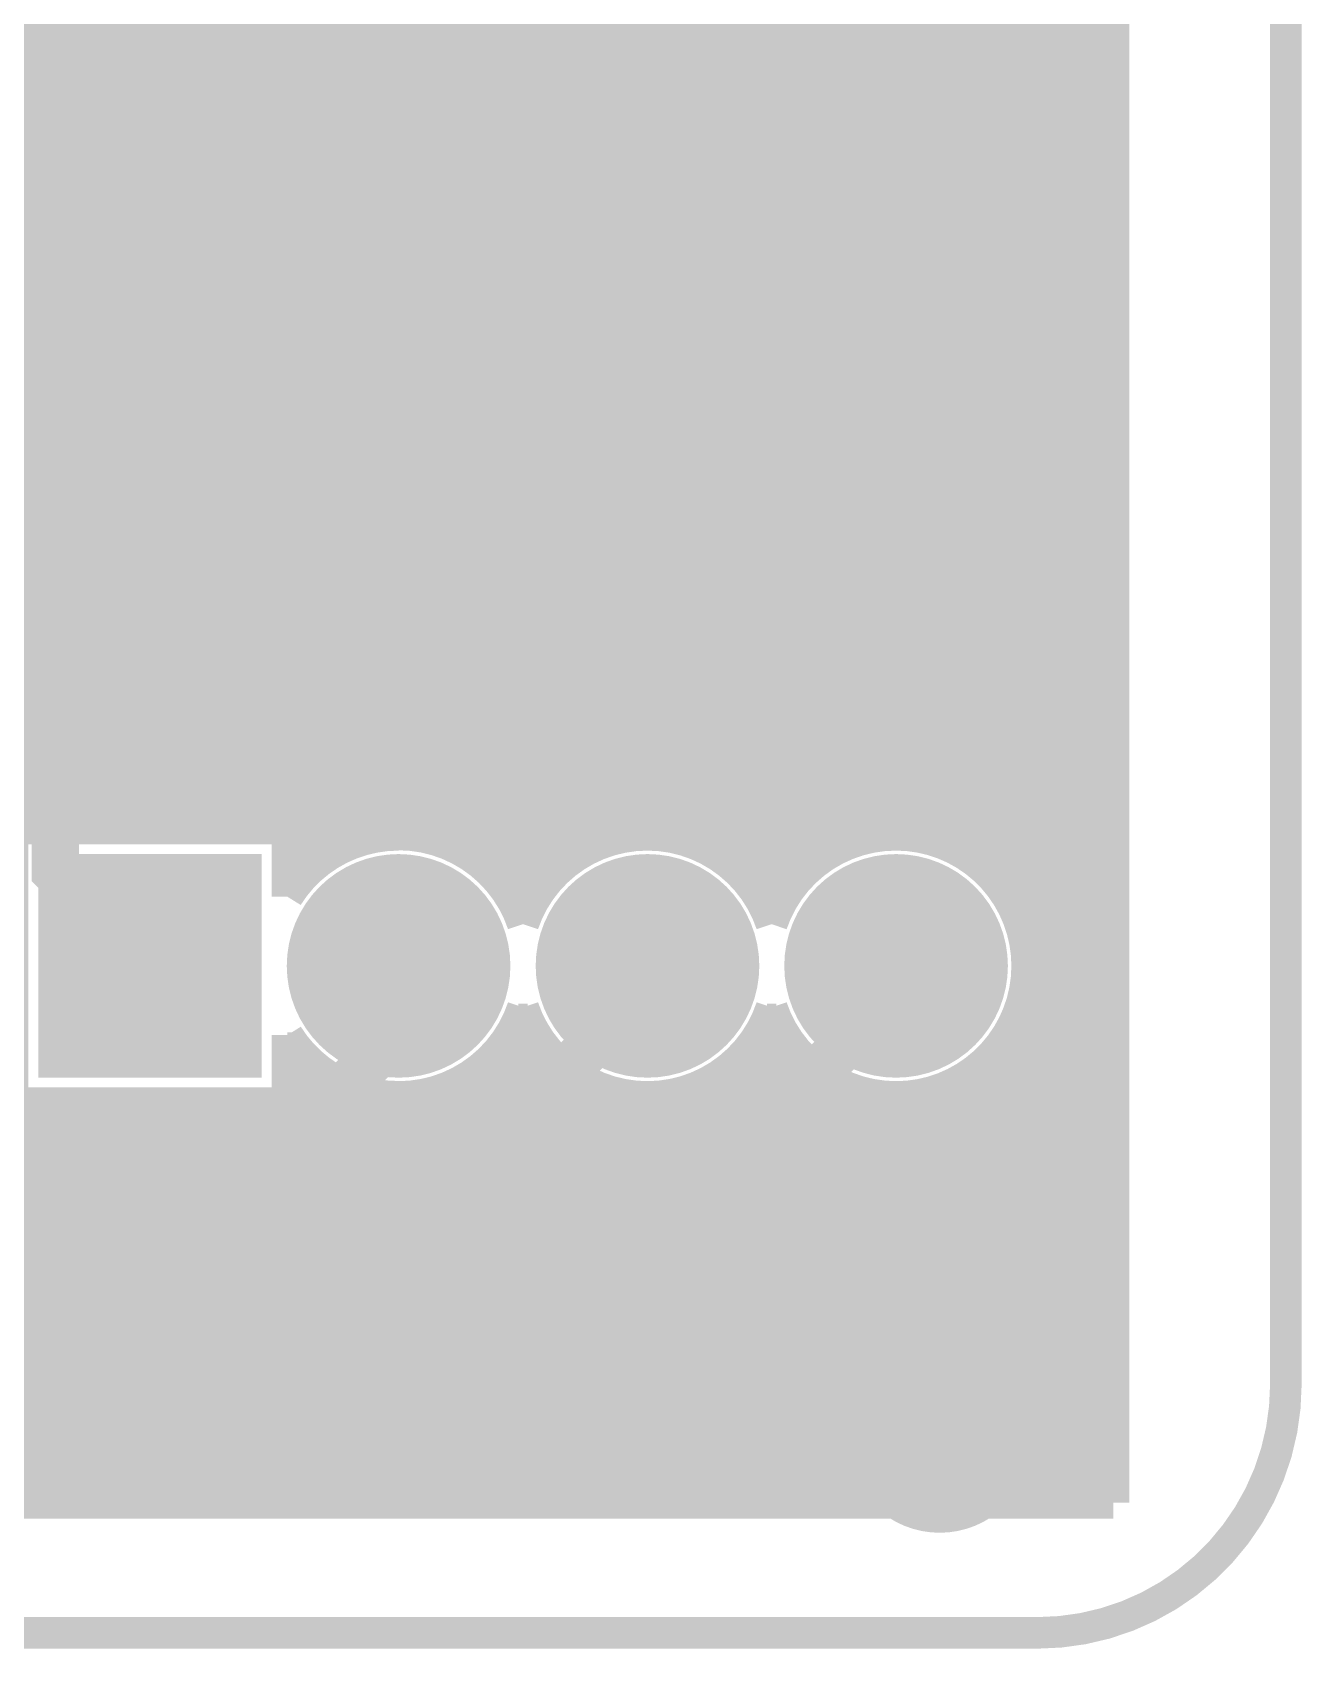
# Model space of a CAD drawing. Extents: x -72 to 72, y -47 to 50.
# Drawn here: x 61.92 to 72.13, y -6.13 to 6.87 of the extents above; entities that cross this region are included whole.
import ezdxf

# ---------------------------------------------------------------- set-up
doc = ezdxf.new("R2010")
doc.units = 0
doc.header["$MEASUREMENT"] = 0
doc.layers.get('0').update_dxf_attribs({"linetype": 'CONTINUOUS'})
for name, color, linetype in [('22-303-0_BOT', 7, 'CONTINUOUS'), ('22-303-0_DRD', 7, 'CONTINUOUS'), ('22-303-0_GND', 6, 'CONTINUOUS'), ('22-303-0_IN1', 4, 'CONTINUOUS'), ('22-303-0_IN2', 3, 'CONTINUOUS'), ('22-303-0_PWR', 5, 'CONTINUOUS'), ('22-303-0_SMB', 10, 'CONTINUOUS'), ('22-303-0_SMT', 14, 'CONTINUOUS'), ('22-303-0_SST', 13, 'CONTINUOUS'), ('22-303-0_TOP', 8, 'CONTINUOUS'), ('THRUHOLE_TAP', 7, 'CONTINUOUS')]:
    doc.layers.add(name, color=color, linetype=linetype)

# ---------------------------------------------------------------- blocks, each defined once
blk = doc.blocks.new('ROUND_1')
at = {"const_width": 0.50038}
blk.add_lwpolyline([(-0.25019, 0, 1), (0.25019, 0, 1)], format="xyb", close=True, dxfattribs=at)
blk = doc.blocks.new('ROUND_20')
at = {"const_width": 0.7493}
blk.add_lwpolyline([(-0.37465, 0, 1), (0.37465, 0, 1)], format="xyb", close=True, dxfattribs=at)
blk = doc.blocks.new('SQUARE_21')
blk.add_solid([(0.8001, 0.8001), (0.8001, -0.8001), (-0.8001, 0.8001), (-0.8001, -0.8001)])
blk = doc.blocks.new('ROUND_29')
at = {"const_width": 2.99974}
blk.add_lwpolyline([(-1.49987, 0, 1), (1.49987, 0, 1)], format="xyb", close=True, dxfattribs=at)
blk = doc.blocks.new('ROUND_70')
at = {"const_width": 0.89916}
blk.add_lwpolyline([(-0.44958, 0, 1), (0.44958, 0, 1)], format="xyb", close=True, dxfattribs=at)
blk = doc.blocks.new('SQUARE_71')
blk.add_solid([(0.89916, 0.89916), (0.89916, -0.89916), (-0.89916, 0.89916), (-0.89916, -0.89916)])
blk = doc.blocks.new('ROUND_77')
at = {"const_width": 3.24993}
blk.add_lwpolyline([(-1.624964, 0, 1), (1.624964, 0, 1)], format="xyb", close=True, dxfattribs=at)
blk = doc.blocks.new('ROUND_89')
at = {"const_width": 0.89916}
blk.add_lwpolyline([(-0.44958, 0, 1), (0.44958, 0, 1)], format="xyb", close=True, dxfattribs=at)
blk = doc.blocks.new('SQUARE_90')
blk.add_solid([(0.89916, 0.89916), (0.89916, -0.89916), (-0.89916, 0.89916), (-0.89916, -0.89916)])
blk = doc.blocks.new('ROUND_98')
at = {"const_width": 0.44958}
blk.add_lwpolyline([(-0.22479, 0, 1), (0.22479, 0, 1)], format="xyb", close=True, dxfattribs=at)
blk = doc.blocks.new('ROUND_102')
at = {"const_width": 1.6002}
blk.add_lwpolyline([(-0.8001, 0, 1), (0.8001, 0, 1)], format="xyb", close=True, dxfattribs=at)

msp = doc.modelspace()

# ---------------------------------------------------------------- linework, layer by layer
at = {"layer": '22-303-0_BOT', "const_width": 0.254}
for points in [[(70.0786, 16.891), (70.0786, -4.953)], [(70.3072, 16.891), (70.3072, -4.953)], [(70.5358, 16.891), (70.5358, -4.953)], [(70.612, 16.891), (70.612, -4.953)], [(69.85, 12.96162), (69.85, -0.26162)], [(69.6214, 12.60094), (69.6214, 0.09906)], [(69.3928, 12.42314), (69.3928, 0.27686)], [(61.849, 12.2301), (61.849, 0.4699)], [(62.0776, 12.2301), (62.0776, 0.4699)], [(62.3062, 12.2301), (62.3062, 0.4699)], [(62.5348, 12.2301), (62.5348, 0.4699)], [(62.69482, 6.9342), (54.8767, 6.9342)], [(70.612, 6.9342), (69.3039, 6.9342)], [(62.70752, 6.7056), (54.64048, 6.7056)], [(70.612, 6.7056), (69.2912, 6.7056)], [(62.738, 6.477), (44.77766, 6.477)], [(70.612, 6.477), (69.26326, 6.477)], [(62.78118, 6.2484), (43.9674, 6.2484)], [(62.7634, 6.33222), (62.7634, 0.4699)], [(70.612, 6.2484), (69.21754, 6.2484)], [(62.84468, 6.0198), (61.38164, 6.0198)], [(70.612, 6.0198), (69.15658, 6.0198)], [(69.1642, 6.0452), (69.1642, 0.37592)], [(62.92342, 5.7912), (61.52896, 5.7912)], [(70.612, 5.7912), (69.0753, 5.7912)], [(62.992, 5.63118), (62.992, 0.4699)], [(63.02502, 5.5626), (61.56452, 5.5626)], [(68.9356, 5.48132), (68.9356, 0.41656)], [(70.612, 5.5626), (68.97624, 5.5626)], [(63.1444, 5.334), (61.50864, 5.334)], [(70.612, 5.334), (68.85432, 5.334)], [(63.2206, 5.21208), (63.2206, 0.4699)], [(63.29172, 5.1054), (61.40704, 5.1054)], [(70.612, 5.1054), (68.707, 5.1054)], [(68.707, 5.10286), (68.707, 0.4064)], [(63.46698, 4.8768), (61.53658, 4.8768)], [(63.4492, 4.89966), (63.4492, 0.4699)], [(68.4784, 4.8133), (68.4784, 0.34544)], [(70.612, 4.8768), (68.53174, 4.8768)], [(63.6778, 4.6482), (61.56198, 4.6482)], [(63.6778, 4.6482), (63.6778, 0.4699)], [(68.2498, 4.57962), (68.2498, 0.22098)], [(70.612, 4.6482), (68.32092, 4.6482)], [(63.9064, 4.44246), (63.9064, 0.4699)], [(63.93434, 4.4196), (61.49594, 4.4196)], [(68.0212, 4.38404), (68.0212, -0.00254)], [(70.612, 4.4196), (68.06438, 4.4196)], [(64.25946, 4.191), (61.28766, 4.191)], [(64.135, 4.27228), (64.135, 0.12446)], [(70.612, 4.191), (67.7418, 4.191)], [(67.7926, 4.22402), (67.7926, -0.13462)], [(64.3636, 4.1275), (64.3636, 0.2921)], [(67.564, 4.08686), (67.564, 0.1524)], [(64.69634, 3.9624), (61.40704, 3.9624)], [(64.5922, 4.01066), (64.5922, 0.38354)], [(64.8208, 3.9116), (64.8208, 0.41656)], [(70.612, 3.9624), (67.30238, 3.9624)], [(67.3354, 3.9751), (67.3354, 0.30734)], [(65.0494, 3.8354), (65.0494, 0.40132)], [(65.278, 3.77444), (65.278, 0.33528)], [(66.8782, 3.81254), (66.8782, 0.4191)], [(67.1068, 3.8862), (67.1068, 0.39116)], [(65.4939, 3.7338), (61.53658, 3.7338)], [(65.5066, 3.73126), (65.5066, 0.20066)], [(65.7352, 3.70586), (65.7352, -0.04064)], [(65.9638, 3.6957), (65.9638, -0.08636)], [(66.1924, 3.70078), (66.1924, 0.17526)], [(66.421, 3.7211), (66.421, 0.32004)], [(70.612, 3.7338), (66.50482, 3.7338)], [(66.6496, 3.7592), (66.6496, 0.39624)], [(70.612, 3.5052), (61.56198, 3.5052)], [(70.612, 3.2766), (61.49594, 3.2766)], [(70.612, 3.048), (61.28766, 3.048)], [(70.612, 2.8194), (44.0944, 2.8194)], [(70.612, 2.5908), (44.0944, 2.5908)], [(70.612, 2.3622), (59.6392, 2.3622)], [(70.612, 2.1336), (59.6392, 2.1336)], [(70.612, 1.905), (59.6392, 1.905)], [(70.612, 1.6764), (59.6392, 1.6764)], [(70.612, 1.4478), (59.6392, 1.4478)], [(70.612, 1.2192), (59.6392, 1.2192)], [(70.612, 0.9906), (59.6392, 0.9906)], [(70.612, 0.762), (59.6392, 0.762)], [(70.612, 0.5334), (59.6392, 0.5334)], [(63.9699, 0.4699), (61.7601, 0.4699), (61.7601, -1.7399)], [(63.9699, 0.4699), (63.9699, -0.07874)], [(64.38646, 0.3048), (63.9699, 0.3048)], [(66.38798, 0.3048), (65.3415, 0.3048)], [(68.38696, 0.3048), (67.34048, 0.3048)], [(70.612, 0.3048), (69.342, 0.3048)], [(64.08674, 0.0762), (63.9699, 0.0762)], [(66.08572, 0.0762), (65.64122, 0.0762)], [(68.08724, 0.0762), (67.64274, 0.0762)], [(70.612, 0.0762), (69.64172, 0.0762)], [(65.92824, -0.1524), (65.80124, -0.1524)], [(67.92722, -0.1524), (67.80022, -0.1524)], [(70.612, -0.1524), (69.80174, -0.1524)], [(70.612, -0.381), (69.8881, -0.381)], [(70.612, -0.6096), (69.91858, -0.6096)], [(70.612, -0.8382), (69.89826, -0.8382)], [(69.85, -1.00838), (69.85, -3.9497)], [(65.90284, -1.0668), (65.82664, -1.0668)], [(67.7926, -1.13538), (67.7926, -4.953)], [(67.90182, -1.0668), (67.82562, -1.0668)], [(70.612, -1.0668), (69.8246, -1.0668)], [(63.9699, -1.19126), (63.9699, -1.7399)], [(64.04356, -1.2954), (63.9699, -1.2954)], [(66.04254, -1.2954), (65.68694, -1.2954)], [(65.7352, -1.22936), (65.7352, -4.953)], [(65.9638, -1.1811), (65.9638, -4.953)], [(68.04152, -1.2954), (67.68592, -1.2954)], [(68.0212, -1.26746), (68.0212, -4.953)], [(70.612, -1.2954), (69.6849, -1.2954)], [(64.135, -1.39446), (64.135, -4.953)], [(67.564, -1.4224), (67.564, -4.953)], [(69.6214, -1.36906), (69.6214, -3.75158)], [(64.29756, -1.524), (63.9699, -1.524)], [(66.29908, -1.524), (65.4304, -1.524)], [(65.5066, -1.47066), (65.5066, -4.953)], [(66.1924, -1.44526), (66.1924, -4.953)], [(68.29806, -1.524), (67.42938, -1.524)], [(68.2498, -1.49098), (68.2498, -4.953)], [(69.3928, -1.54686), (69.3928, -3.66014)], [(70.612, -1.524), (69.4309, -1.524)], [(64.3636, -1.5621), (64.3636, -4.953)], [(64.5922, -1.65354), (64.5922, -4.953)], [(64.8208, -1.68656), (64.8208, -4.953)], [(65.0494, -1.67132), (65.0494, -4.953)], [(65.278, -1.60528), (65.278, -4.953)], [(66.421, -1.59004), (66.421, -4.953)], [(66.6496, -1.66624), (66.6496, -4.953)], [(67.1068, -1.66116), (67.1068, -4.953)], [(67.3354, -1.57734), (67.3354, -4.953)], [(68.4784, -1.61544), (68.4784, -4.12242)], [(68.707, -1.6764), (68.707, -3.82016)], [(68.9356, -1.68656), (68.9356, -3.69062)], [(69.1642, -1.64592), (69.1642, -3.64236)], [(70.612, -1.7526), (59.6392, -1.7526)], [(63.9699, -1.7399), (61.7601, -1.7399)], [(61.849, -1.7399), (61.849, -4.953)], [(62.0776, -1.7399), (62.0776, -4.953)], [(62.3062, -1.7399), (62.3062, -4.953)], [(62.5348, -1.7399), (62.5348, -4.953)], [(62.7634, -1.7399), (62.7634, -4.953)], [(62.992, -1.7399), (62.992, -4.953)], [(63.2206, -1.7399), (63.2206, -4.953)], [(63.4492, -1.7399), (63.4492, -4.953)], [(63.6778, -1.7399), (63.6778, -4.953)], [(63.9064, -1.7399), (63.9064, -4.953)], [(66.8782, -1.6891), (66.8782, -4.953)], [(70.612, -1.9812), (59.6392, -1.9812)], [(70.612, -2.2098), (59.6392, -2.2098)], [(70.612, -2.4384), (59.6392, -2.4384)], [(70.612, -2.667), (59.6392, -2.667)], [(70.612, -2.8956), (59.6392, -2.8956)], [(70.612, -3.1242), (43.9674, -3.1242)], [(70.612, -3.3528), (43.9674, -3.3528)], [(70.612, -3.5814), (44.79544, -3.5814)], [(68.7197, -3.81), (53.41366, -3.81)], [(70.612, -3.81), (69.70776, -3.81)], [(68.52158, -4.0386), (53.62194, -4.0386)], [(70.612, -4.0386), (69.90842, -4.0386)], [(68.43014, -4.2672), (53.68798, -4.2672)], [(70.612, -4.2672), (69.99986, -4.2672)], [(68.41236, -4.4958), (53.66258, -4.4958)], [(70.612, -4.4958), (70.01764, -4.4958)], [(68.46062, -4.7244), (53.53304, -4.7244)], [(68.4784, -4.76758), (68.4784, -4.953)], [(70.612, -4.7244), (69.96938, -4.7244)], [(68.59016, -4.953), (45.6819, -4.953)], [(70.612, -4.953), (69.8373, -4.953)]]:
    msp.add_lwpolyline(points, dxfattribs=at)
for points in [[(62.69482, 7.00024, 0.4142136), (65.99936, 3.6957)], [(65.99936, 3.6957, 0.4142136), (69.3039, 7.00024)], [(64.86398, 0.4191, 0.2591381), (63.96896, -0.07816)], [(65.86474, -0.29972, 0.3224026), (64.86398, 0.42164)], [(66.8655, 0.4191, 0.3224026), (65.86474, -0.29972)], [(67.86372, -0.29972, 0.3221913), (66.8655, 0.4191)], [(68.86448, 0.4191, 0.3224026), (67.86372, -0.29972)], [(69.91858, -0.635, 0.4142136), (68.86448, 0.4191)], [(68.86448, -1.6891, 0.4142136), (69.91858, -0.635)], [(64.86398, -1.6891, 0.3230329), (65.86474, -0.96774)], [(65.86474, -0.96774, 0.3230331), (66.8655, -1.6891)], [(66.8655, -1.6891, 0.3228235), (67.86372, -0.96774)], [(67.86372, -0.96774, 0.3230331), (68.86448, -1.6891)], [(63.9699, -1.19126, 0.2591382), (64.86398, -1.688)], [(69.215, -3.63982, 0.4142136), (68.40982, -4.445)], [(70.02018, -4.445, 0.4142136), (69.215, -3.63982)], [(68.40982, -4.445, 0.172331), (68.59024, -4.95293)], [(69.8373, -4.953, 0.1728454), (70.01832, -4.445)]]:
    msp.add_lwpolyline(points, format="xyb", dxfattribs=at)
at = {"layer": '22-303-0_DRD', "const_width": 0.254}
for points in [[(71.99884, 15.99946), (71.99884, -4.0005)], [(65.36436, 7.25424), (65.36436, 6.74624)], [(66.63436, 6.74624), (66.63436, 7.25424)], [(65.36436, 6.74624), (65.74536, 6.36524)], [(66.25336, 6.36524), (66.63436, 6.74624)], [(65.74536, 6.36524), (66.25336, 6.36524)], [(62.865, -0.254), (62.23, -0.889)], [(63.5, -0.889), (62.865, -0.254)], [(64.86398, -0.254), (64.22898, -0.889)], [(65.49898, -0.889), (64.86398, -0.254)], [(66.8655, -0.254), (66.2305, -0.889)], [(67.5005, -0.889), (66.8655, -0.254)], [(68.86448, -0.254), (68.22948, -0.889)], [(69.49948, -0.889), (68.86448, -0.254)], [(62.23, -0.889), (63.5, -0.889)], [(64.22898, -0.889), (65.49898, -0.889)], [(66.2305, -0.889), (67.5005, -0.889)], [(68.22948, -0.889), (69.49948, -0.889)], [(69.99986, -5.99948), (-69.99986, -5.99948)]]:
    msp.add_lwpolyline(points, dxfattribs=at)
msp.add_lwpolyline([(69.99986, -5.99948, 0.4142136), (71.99884, -4.0005)], format="xyb", dxfattribs=at)
at = {"layer": '22-303-0_GND', "const_width": 0.254}
for points in [[(71.99884, 15.99946), (71.99884, -4.0005)], [(69.99986, -5.99948), (-69.99986, -5.99948)]]:
    msp.add_lwpolyline(points, dxfattribs=at)
msp.add_lwpolyline([(69.99986, -5.99948, 0.4142136), (71.99884, -4.0005)], format="xyb", dxfattribs=at)
at = {"layer": '22-303-0_IN2', "const_width": 0.254}
for points in [[(70.0786, 16.891), (70.0786, -4.953)], [(70.3072, 16.891), (70.3072, -4.953)], [(70.5358, 16.891), (70.5358, -4.953)], [(70.612, 16.891), (70.612, -4.953)], [(69.85, 12.96162), (69.85, -0.26162)], [(69.6214, 12.60094), (69.6214, 0.09906)], [(69.3928, 12.42314), (69.3928, 0.27686)], [(62.5348, 8.62076), (62.5348, 0.4699)], [(62.3062, 8.39216), (62.3062, 0.4699)], [(62.0776, 8.16356), (62.0776, 0.4699)], [(61.849, 7.93496), (61.849, 0.4699)], [(62.69482, 6.9342), (60.84824, 6.9342)], [(70.612, 6.9342), (69.3039, 6.9342)], [(62.70752, 6.7056), (54.64048, 6.7056)], [(70.612, 6.7056), (69.2912, 6.7056)], [(62.738, 6.477), (44.77766, 6.477)], [(70.612, 6.477), (69.26326, 6.477)], [(62.78118, 6.2484), (42.25544, 6.2484)], [(62.7634, 6.33222), (62.7634, 0.4699)], [(70.612, 6.2484), (69.21754, 6.2484)], [(62.84468, 6.0198), (61.38164, 6.0198)], [(70.612, 6.0198), (69.15658, 6.0198)], [(69.1642, 6.0452), (69.1642, 0.37592)], [(62.92342, 5.7912), (61.52896, 5.7912)], [(70.612, 5.7912), (69.0753, 5.7912)], [(62.992, 5.63118), (62.992, 0.4699)], [(63.02502, 5.5626), (61.56452, 5.5626)], [(68.9356, 5.48132), (68.9356, 0.41656)], [(70.612, 5.5626), (68.97624, 5.5626)], [(63.1444, 5.334), (61.50864, 5.334)], [(70.612, 5.334), (68.85432, 5.334)], [(63.2206, 5.21208), (63.2206, 0.4699)], [(63.29172, 5.1054), (61.40704, 5.1054)], [(70.612, 5.1054), (68.707, 5.1054)], [(68.707, 5.10286), (68.707, 0.4064)], [(63.46698, 4.8768), (61.53658, 4.8768)], [(63.4492, 4.89966), (63.4492, 0.4699)], [(68.4784, 4.8133), (68.4784, 0.34544)], [(70.612, 4.8768), (68.53174, 4.8768)], [(63.6778, 4.6482), (61.56198, 4.6482)], [(63.6778, 4.6482), (63.6778, 0.4699)], [(68.2498, 4.57962), (68.2498, 0.22098)], [(70.612, 4.6482), (68.32092, 4.6482)], [(63.9064, 4.44246), (63.9064, 0.4699)], [(63.93434, 4.4196), (61.49594, 4.4196)], [(68.0212, 4.38404), (68.0212, -0.00254)], [(70.612, 4.4196), (68.06438, 4.4196)], [(64.25946, 4.191), (61.28766, 4.191)], [(64.135, 4.27228), (64.135, 0.12446)], [(70.612, 4.191), (67.7418, 4.191)], [(67.7926, 4.22402), (67.7926, -0.13462)], [(64.3636, 4.1275), (64.3636, 0.2921)], [(67.564, 4.08686), (67.564, 0.1524)], [(64.69634, 3.9624), (61.40704, 3.9624)], [(64.5922, 4.01066), (64.5922, 0.38354)], [(64.8208, 3.9116), (64.8208, 0.41656)], [(70.612, 3.9624), (67.30238, 3.9624)], [(67.3354, 3.9751), (67.3354, 0.30734)], [(65.0494, 3.8354), (65.0494, 0.40132)], [(65.278, 3.77444), (65.278, 0.33528)], [(66.8782, 3.81254), (66.8782, 0.4191)], [(67.1068, 3.8862), (67.1068, 0.39116)], [(65.4939, 3.7338), (61.53658, 3.7338)], [(65.5066, 3.73126), (65.5066, 0.20066)], [(65.7352, 3.70586), (65.7352, -0.04064)], [(65.9638, 3.6957), (65.9638, -0.08636)], [(66.1924, 3.70078), (66.1924, 0.17526)], [(66.421, 3.7211), (66.421, 0.32004)], [(70.612, 3.7338), (66.50482, 3.7338)], [(66.6496, 3.7592), (66.6496, 0.39624)], [(70.612, 3.5052), (61.56198, 3.5052)], [(70.612, 3.2766), (61.49594, 3.2766)], [(70.612, 3.048), (61.28766, 3.048)], [(70.612, 2.8194), (53.4924, 2.8194)], [(70.612, 2.5908), (53.4924, 2.5908)], [(70.612, 2.3622), (53.4924, 2.3622)], [(70.612, 2.1336), (53.4924, 2.1336)], [(70.612, 1.905), (54.5719, 1.905)], [(70.612, 1.6764), (54.6862, 1.6764)], [(70.612, 1.4478), (54.70144, 1.4478)], [(70.612, 1.2192), (54.6227, 1.2192)], [(70.612, 0.9906), (54.38648, 0.9906)], [(70.612, 0.762), (53.4924, 0.762)], [(70.612, 0.5334), (53.4924, 0.5334)], [(63.9699, 0.4699), (61.7601, 0.4699), (61.7601, -1.7399)], [(63.9699, 0.4699), (63.9699, -0.07874)], [(64.38646, 0.3048), (63.9699, 0.3048)], [(66.38798, 0.3048), (65.3415, 0.3048)], [(68.38696, 0.3048), (67.34048, 0.3048)], [(70.612, 0.3048), (69.342, 0.3048)], [(64.08674, 0.0762), (63.9699, 0.0762)], [(66.08572, 0.0762), (65.64122, 0.0762)], [(68.08724, 0.0762), (67.64274, 0.0762)], [(70.612, 0.0762), (69.64172, 0.0762)], [(65.92824, -0.1524), (65.80124, -0.1524)], [(67.92722, -0.1524), (67.80022, -0.1524)], [(70.612, -0.1524), (69.80174, -0.1524)], [(70.612, -0.381), (69.8881, -0.381)], [(70.612, -0.6096), (69.91858, -0.6096)], [(70.612, -0.8382), (69.89826, -0.8382)], [(69.85, -1.00838), (69.85, -4.953)], [(65.90284, -1.0668), (65.82664, -1.0668)], [(67.7926, -1.13538), (67.7926, -4.953)], [(67.90182, -1.0668), (67.82562, -1.0668)], [(70.612, -1.0668), (69.8246, -1.0668)], [(63.9699, -1.19126), (63.9699, -1.7399)], [(64.04356, -1.2954), (63.9699, -1.2954)], [(66.04254, -1.2954), (65.68694, -1.2954)], [(65.7352, -1.22936), (65.7352, -4.953)], [(65.9638, -1.1811), (65.9638, -4.953)], [(68.04152, -1.2954), (67.68592, -1.2954)], [(68.0212, -1.26746), (68.0212, -4.953)], [(70.612, -1.2954), (69.6849, -1.2954)], [(64.135, -1.39446), (64.135, -4.953)], [(67.564, -1.4224), (67.564, -4.953)], [(69.6214, -1.36906), (69.6214, -4.953)], [(64.29756, -1.524), (63.9699, -1.524)], [(66.29908, -1.524), (65.4304, -1.524)], [(65.5066, -1.47066), (65.5066, -4.953)], [(66.1924, -1.44526), (66.1924, -4.953)], [(68.29806, -1.524), (67.42938, -1.524)], [(68.2498, -1.49098), (68.2498, -4.953)], [(69.3928, -1.54686), (69.3928, -4.953)], [(70.612, -1.524), (69.4309, -1.524)], [(64.3636, -1.5621), (64.3636, -4.953)], [(64.5922, -1.65354), (64.5922, -4.953)], [(64.8208, -1.68656), (64.8208, -4.953)], [(65.0494, -1.67132), (65.0494, -4.953)], [(65.278, -1.60528), (65.278, -4.953)], [(66.421, -1.59004), (66.421, -4.953)], [(66.6496, -1.66624), (66.6496, -4.953)], [(67.1068, -1.66116), (67.1068, -4.953)], [(67.3354, -1.57734), (67.3354, -4.953)], [(68.4784, -1.61544), (68.4784, -4.953)], [(68.707, -1.6764), (68.707, -4.953)], [(68.9356, -1.68656), (68.9356, -4.953)], [(69.1642, -1.64592), (69.1642, -4.953)], [(70.612, -1.7526), (54.58968, -1.7526)], [(63.9699, -1.7399), (61.7601, -1.7399)], [(61.849, -1.7399), (61.849, -4.953)], [(62.0776, -1.7399), (62.0776, -4.953)], [(62.3062, -1.7399), (62.3062, -4.953)], [(62.5348, -1.7399), (62.5348, -4.953)], [(62.7634, -1.7399), (62.7634, -4.953)], [(62.992, -1.7399), (62.992, -4.953)], [(63.2206, -1.7399), (63.2206, -4.953)], [(63.4492, -1.7399), (63.4492, -4.953)], [(63.6778, -1.7399), (63.6778, -4.953)], [(63.9064, -1.7399), (63.9064, -4.953)], [(66.8782, -1.6891), (66.8782, -4.953)], [(70.612, -1.9812), (54.25694, -1.9812)], [(70.612, -2.2098), (53.4924, -2.2098)], [(70.612, -2.4384), (53.4924, -2.4384)], [(70.612, -2.667), (53.4924, -2.667)], [(70.612, -2.8956), (53.4924, -2.8956)], [(70.612, -3.1242), (53.4924, -3.1242)], [(70.612, -3.3528), (53.4924, -3.3528)], [(70.612, -3.5814), (53.4924, -3.5814)], [(70.612, -3.81), (53.4924, -3.81)], [(70.612, -4.0386), (53.62194, -4.0386)], [(70.612, -4.2672), (53.68798, -4.2672)], [(70.612, -4.4958), (53.66258, -4.4958)], [(70.612, -4.7244), (53.53304, -4.7244)], [(70.612, -4.953), (45.6819, -4.953)]]:
    msp.add_lwpolyline(points, dxfattribs=at)
for points in [[(62.69482, 7.00024, 0.4142136), (65.99936, 3.6957)], [(65.99936, 3.6957, 0.4142136), (69.3039, 7.00024)], [(64.86398, 0.4191, 0.2591381), (63.96896, -0.07816)], [(65.86474, -0.29972, 0.3224026), (64.86398, 0.42164)], [(66.8655, 0.4191, 0.3224026), (65.86474, -0.29972)], [(67.86372, -0.29972, 0.3221913), (66.8655, 0.4191)], [(68.86448, 0.4191, 0.3224026), (67.86372, -0.29972)], [(69.91858, -0.635, 0.4142136), (68.86448, 0.4191)], [(68.86448, -1.6891, 0.4142136), (69.91858, -0.635)], [(64.86398, -1.6891, 0.3230329), (65.86474, -0.96774)], [(65.86474, -0.96774, 0.3230331), (66.8655, -1.6891)], [(66.8655, -1.6891, 0.3228235), (67.86372, -0.96774)], [(67.86372, -0.96774, 0.3230331), (68.86448, -1.6891)], [(63.9699, -1.19126, 0.2591382), (64.86398, -1.688)]]:
    msp.add_lwpolyline(points, format="xyb", dxfattribs=at)
at = {"layer": '22-303-0_PWR', "const_width": 0.254}
for points in [[(71.99884, 15.99946), (71.99884, -4.0005)], [(69.99986, -5.99948), (-69.99986, -5.99948)]]:
    msp.add_lwpolyline(points, dxfattribs=at)
msp.add_lwpolyline([(69.99986, -5.99948, 0.4142136), (71.99884, -4.0005)], format="xyb", dxfattribs=at)
at = {"layer": '22-303-0_SST'}
for points, const_width in [([(70.07606, 2.70764), (70.07606, 3.06324), (70.2437, 3.1242), (70.41388, 3.1242), (70.58406, 3.06324), (70.58406, 2.70764), (70.41388, 2.64922), (70.2437, 2.64922), (69.56806, 2.88544)], 0.1524), ([(69.56806, 2.286), (69.56806, 2.04724)], 0.1524), ([(70.2437, 1.86944), (70.41388, 1.86944), (70.58406, 1.9304), (70.58406, 2.16662), (70.41388, 2.22504), (69.56806, 2.22504)], 0.1524), ([(70.46468, 1.36398), (60.66536, 1.36398), (60.66536, -2.2352), (70.46468, -2.2352), (70.46468, 1.36398)], 0.20066), ([(63.76416, 1.36398), (63.6651, 1.36398), (61.96584, 1.36398), (62.865, 0.56388)], 0.20066), ([(62.13348, 1.36398), (62.13348, 1.21412)], 0.20066), ([(62.31382, 1.36398), (62.31382, 1.0541)], 0.20066), ([(62.49162, 1.36398), (62.49162, 0.89408)], 0.20066), ([(62.67196, 1.36398), (62.67196, 0.73406)], 0.20066), ([(62.8523, 1.36398), (62.8523, 0.57404)], 0.20066), ([(63.76416, 1.36398), (62.865, 0.56388)], 0.20066), ([(63.03264, 1.36398), (63.03264, 0.71374)], 0.20066), ([(63.21298, 1.36398), (63.21298, 0.87376)], 0.20066), ([(63.39078, 1.36398), (63.39078, 1.03378)], 0.20066), ([(63.57112, 1.36398), (63.57112, 1.1938)], 0.20066), ([(63.66002, 1.27254), (62.06744, 1.27254)], 0.20066), ([(63.45682, 1.0922), (62.27064, 1.0922)], 0.20066), ([(63.25616, 0.91186), (62.47384, 0.91186)], 0.20066), ([(63.05296, 0.73406), (62.6745, 0.73406)], 0.20066), ([(60.66536, 0.36576), (61.06414, 0.36576), (61.06414, -1.83388), (70.06336, -1.83388), (70.06336, 0.36576), (70.46468, 0.36576)], 0.20066)]:
    msp.add_lwpolyline(points, dxfattribs=dict(at, const_width=const_width))
at = {"layer": '22-303-0_TOP'}
for points, const_width in [([(70.0786, 16.891), (70.0786, -4.953)], 0.254), ([(70.3072, 16.891), (70.3072, -4.953)], 0.254), ([(70.5358, 16.891), (70.5358, -4.953)], 0.254), ([(70.612, 16.891), (70.612, -4.953)], 0.254), ([(69.85, 12.96162), (69.85, -0.26162)], 0.254), ([(69.6214, 12.60094), (69.6214, 0.09906)], 0.254), ([(69.3928, 12.42314), (69.3928, 0.27686)], 0.254), ([(62.0776, 10.6807), (62.0776, 6.82244)], 0.254), ([(62.3062, 10.6807), (62.3062, 6.59384)], 0.254), ([(62.5348, 10.6807), (62.5348, 6.3373)], 0.254), ([(61.82106, 7.07644), (62.45352, 6.44652)], 0.254), ([(62.69482, 6.9342), (61.96584, 6.9342)], 0.254), ([(70.612, 6.9342), (69.3039, 6.9342)], 0.254), ([(51.31054, 2.27584), (52.69484, 2.27584), (57.15, 6.731), (61.468, 6.731), (62.103, 6.096), (62.103, 0.127), (62.865, -0.635)], 0.381), ([(62.70752, 6.7056), (62.19444, 6.7056)], 0.254), ([(70.612, 6.7056), (69.2912, 6.7056)], 0.254), ([(62.738, 6.477), (62.42304, 6.477)], 0.254), ([(70.612, 6.477), (69.26326, 6.477)], 0.254), ([(62.78118, 6.2484), (62.5729, 6.2484)], 0.254), ([(62.7634, 6.33222), (62.7634, 0.4699)], 0.254), ([(70.612, 6.2484), (69.21754, 6.2484)], 0.254), ([(62.5983, 6.096), (62.5983, 0.4699)], 0.254), ([(62.84468, 6.0198), (62.5983, 6.0198)], 0.254), ([(70.612, 6.0198), (69.15658, 6.0198)], 0.254), ([(69.1642, 6.0452), (69.1642, 0.37592)], 0.254), ([(62.92342, 5.7912), (62.5983, 5.7912)], 0.254), ([(70.612, 5.7912), (69.0753, 5.7912)], 0.254), ([(62.992, 5.63118), (62.992, 0.4699)], 0.254), ([(63.02502, 5.5626), (62.5983, 5.5626)], 0.254), ([(68.9356, 5.48132), (68.9356, 0.41656)], 0.254), ([(70.612, 5.5626), (68.97624, 5.5626)], 0.254), ([(63.1444, 5.334), (62.5983, 5.334)], 0.254), ([(70.612, 5.334), (68.85432, 5.334)], 0.254), ([(63.2206, 5.21208), (63.2206, 0.4699)], 0.254), ([(63.29172, 5.1054), (62.5983, 5.1054)], 0.254), ([(70.612, 5.1054), (68.707, 5.1054)], 0.254), ([(68.707, 5.10286), (68.707, 0.4064)], 0.254), ([(63.46698, 4.8768), (62.5983, 4.8768)], 0.254), ([(63.4492, 4.89966), (63.4492, 0.4699)], 0.254), ([(68.4784, 4.8133), (68.4784, 0.34544)], 0.254), ([(70.612, 4.8768), (68.53174, 4.8768)], 0.254), ([(63.6778, 4.6482), (62.5983, 4.6482)], 0.254), ([(63.6778, 4.6482), (63.6778, 0.4699)], 0.254), ([(68.2498, 4.57962), (68.2498, 0.22098)], 0.254), ([(70.612, 4.6482), (68.32092, 4.6482)], 0.254), ([(63.9064, 4.44246), (63.9064, 0.4699)], 0.254), ([(63.93434, 4.4196), (62.5983, 4.4196)], 0.254), ([(68.0212, 4.38404), (68.0212, -0.00254)], 0.254), ([(70.612, 4.4196), (68.06438, 4.4196)], 0.254), ([(64.25946, 4.191), (62.5983, 4.191)], 0.254), ([(64.135, 4.27228), (64.135, 0.12446)], 0.254), ([(70.612, 4.191), (67.7418, 4.191)], 0.254), ([(67.7926, 4.22402), (67.7926, -0.13462)], 0.254), ([(64.3636, 4.1275), (64.3636, 0.2921)], 0.254), ([(67.564, 4.08686), (67.564, 0.1524)], 0.254), ([(64.69634, 3.9624), (62.5983, 3.9624)], 0.254), ([(64.5922, 4.01066), (64.5922, 0.38354)], 0.254), ([(64.8208, 3.9116), (64.8208, 0.41656)], 0.254), ([(70.612, 3.9624), (67.30238, 3.9624)], 0.254), ([(67.3354, 3.9751), (67.3354, 0.30734)], 0.254), ([(65.0494, 3.8354), (65.0494, 0.40132)], 0.254), ([(65.278, 3.77444), (65.278, 0.33528)], 0.254), ([(66.8782, 3.81254), (66.8782, 0.4191)], 0.254), ([(67.1068, 3.8862), (67.1068, 0.39116)], 0.254), ([(65.4939, 3.7338), (62.5983, 3.7338)], 0.254), ([(65.5066, 3.73126), (65.5066, 0.20066)], 0.254), ([(65.7352, 3.70586), (65.7352, -0.04064)], 0.254), ([(65.9638, 3.6957), (65.9638, -0.08636)], 0.254), ([(66.1924, 3.70078), (66.1924, 0.17526)], 0.254), ([(66.421, 3.7211), (66.421, 0.32004)], 0.254), ([(70.612, 3.7338), (66.50482, 3.7338)], 0.254), ([(66.6496, 3.7592), (66.6496, 0.39624)], 0.254), ([(70.612, 3.5052), (62.5983, 3.5052)], 0.254), ([(70.612, 3.2766), (62.5983, 3.2766)], 0.254), ([(70.612, 3.048), (62.5983, 3.048)], 0.254), ([(70.612, 2.8194), (62.5983, 2.8194)], 0.254), ([(70.612, 2.5908), (62.5983, 2.5908)], 0.254), ([(70.612, 2.3622), (62.5983, 2.3622)], 0.254), ([(70.612, 2.1336), (62.5983, 2.1336)], 0.254), ([(70.612, 1.905), (62.5983, 1.905)], 0.254), ([(70.612, 1.6764), (62.5983, 1.6764)], 0.254), ([(70.612, 1.4478), (62.5983, 1.4478)], 0.254), ([(70.612, 1.2192), (62.5983, 1.2192)], 0.254), ([(70.612, 0.9906), (62.5983, 0.9906)], 0.254), ([(70.612, 0.762), (62.5983, 0.762)], 0.254), ([(70.612, 0.5334), (62.5983, 0.5334)], 0.254), ([(63.9699, 0.4699), (62.5983, 0.4699)], 0.254), ([(63.9699, 0.4699), (63.9699, -0.07874)], 0.254), ([(51.31054, 0.32512), (59.11088, 0.32512), (61.595, -2.159), (63.881, -2.159), (64.86398, -1.17602), (64.86398, -0.635)], 0.381), ([(64.38646, 0.3048), (63.9699, 0.3048)], 0.254), ([(66.38798, 0.3048), (65.3415, 0.3048)], 0.254), ([(68.38696, 0.3048), (67.34048, 0.3048)], 0.254), ([(70.612, 0.3048), (69.342, 0.3048)], 0.254), ([(64.08674, 0.0762), (63.9699, 0.0762)], 0.254), ([(66.08572, 0.0762), (65.64122, 0.0762)], 0.254), ([(68.08724, 0.0762), (67.64274, 0.0762)], 0.254), ([(70.612, 0.0762), (69.64172, 0.0762)], 0.254), ([(65.92824, -0.1524), (65.80124, -0.1524)], 0.254), ([(67.92722, -0.1524), (67.80022, -0.1524)], 0.254), ([(70.612, -0.1524), (69.80174, -0.1524)], 0.254), ([(51.31054, -0.32512), (58.74512, -0.32512), (61.214, -2.794), (64.897, -2.794), (66.8655, -0.8255), (66.8655, -0.635)], 0.381), ([(70.612, -0.381), (69.8881, -0.381)], 0.254), ([(51.31054, -2.27584), (52.44084, -2.27584), (54.864, -4.699), (59.436, -4.699), (60.706, -3.429), (66.294, -3.429), (68.86448, -0.85852), (68.86448, -0.635)], 0.381), ([(70.612, -0.6096), (69.91858, -0.6096)], 0.254), ([(70.612, -0.8382), (69.89826, -0.8382)], 0.254), ([(69.85, -1.00838), (69.85, -3.9497)], 0.254), ([(70.612, -1.0668), (69.8246, -1.0668)], 0.254), ([(70.612, -1.2954), (69.6849, -1.2954)], 0.254), ([(69.6214, -1.36906), (69.6214, -3.75158)], 0.254), ([(69.3928, -1.54686), (69.3928, -3.66014)], 0.254), ([(70.612, -1.524), (69.4309, -1.524)], 0.254), ([(68.74002, -1.68148), (66.64706, -3.77444)], 0.254), ([(68.9356, -1.68656), (68.9356, -3.69062)], 0.254), ([(69.1642, -1.64592), (69.1642, -3.64236)], 0.254), ([(70.612, -1.7526), (68.67144, -1.7526)], 0.254), ([(68.707, -1.71704), (68.707, -3.82016)], 0.254), ([(68.4784, -1.94564), (68.4784, -4.12242)], 0.254), ([(70.612, -1.9812), (68.44284, -1.9812)], 0.254), ([(68.2498, -2.17424), (68.2498, -4.953)], 0.254), ([(70.612, -2.2098), (68.21424, -2.2098)], 0.254), ([(70.612, -2.4384), (67.98564, -2.4384)], 0.254), ([(68.0212, -2.40284), (68.0212, -4.953)], 0.254), ([(70.612, -2.667), (67.75704, -2.667)], 0.254), ([(67.7926, -2.63144), (67.7926, -4.953)], 0.254), ([(70.612, -2.8956), (67.52844, -2.8956)], 0.254), ([(67.564, -2.86004), (67.564, -4.953)], 0.254), ([(67.3354, -3.08864), (67.3354, -4.953)], 0.254), ([(70.612, -3.1242), (67.29984, -3.1242)], 0.254), ([(70.612, -3.3528), (67.07124, -3.3528)], 0.254), ([(67.1068, -3.31724), (67.1068, -4.953)], 0.254), ([(70.612, -3.5814), (66.84264, -3.5814)], 0.254), ([(66.8782, -3.54584), (66.8782, -4.953)], 0.254), ([(68.7197, -3.81), (66.60896, -3.81)], 0.254), ([(66.6496, -3.77444), (66.6496, -4.953)], 0.254), ([(70.612, -3.81), (69.70776, -3.81)], 0.254), ([(66.294, -3.9243), (60.91174, -3.9243)], 0.254), ([(61.849, -3.9243), (61.849, -4.953)], 0.254), ([(62.0776, -3.9243), (62.0776, -4.953)], 0.254), ([(62.3062, -3.9243), (62.3062, -4.953)], 0.254), ([(62.5348, -3.9243), (62.5348, -4.953)], 0.254), ([(62.7634, -3.9243), (62.7634, -4.953)], 0.254), ([(62.992, -3.9243), (62.992, -4.953)], 0.254), ([(63.2206, -3.9243), (63.2206, -4.953)], 0.254), ([(63.4492, -3.9243), (63.4492, -4.953)], 0.254), ([(63.6778, -3.9243), (63.6778, -4.953)], 0.254), ([(63.9064, -3.9243), (63.9064, -4.953)], 0.254), ([(64.135, -3.9243), (64.135, -4.953)], 0.254), ([(64.3636, -3.9243), (64.3636, -4.953)], 0.254), ([(64.5922, -3.9243), (64.5922, -4.953)], 0.254), ([(64.8208, -3.9243), (64.8208, -4.953)], 0.254), ([(65.0494, -3.9243), (65.0494, -4.953)], 0.254), ([(65.278, -3.9243), (65.278, -4.953)], 0.254), ([(65.5066, -3.9243), (65.5066, -4.953)], 0.254), ([(65.7352, -3.9243), (65.7352, -4.953)], 0.254), ([(65.9638, -3.9243), (65.9638, -4.953)], 0.254), ([(66.1924, -3.9243), (66.1924, -4.953)], 0.254), ([(66.421, -3.90652), (66.421, -4.953)], 0.254), ([(68.52158, -4.0386), (60.79744, -4.0386)], 0.254), ([(70.612, -4.0386), (69.90842, -4.0386)], 0.254), ([(68.43014, -4.2672), (60.56884, -4.2672)], 0.254), ([(70.612, -4.2672), (69.99986, -4.2672)], 0.254), ([(68.41236, -4.4958), (60.34024, -4.4958)], 0.254), ([(70.612, -4.4958), (70.01764, -4.4958)], 0.254), ([(68.46062, -4.7244), (60.11164, -4.7244)], 0.254), ([(68.4784, -4.76758), (68.4784, -4.953)], 0.254), ([(70.612, -4.7244), (69.96938, -4.7244)], 0.254), ([(68.59016, -4.953), (59.88304, -4.953)], 0.254), ([(70.612, -4.953), (69.8373, -4.953)], 0.254)]:
    msp.add_lwpolyline(points, dxfattribs=dict(at, const_width=const_width))
at = {"layer": '22-303-0_TOP', "const_width": 0.254}
for points in [[(62.69482, 7.00024, 0.4142136), (65.99936, 3.6957)], [(65.99936, 3.6957, 0.4142136), (69.3039, 7.00024)], [(62.5983, 6.096, 0.1989124), (62.45323, 6.44623)], [(64.86398, 0.4191, 0.2591381), (63.96896, -0.07816)], [(65.86474, -0.29972, 0.3224026), (64.86398, 0.42164)], [(66.8655, 0.4191, 0.3224026), (65.86474, -0.29972)], [(67.86372, -0.29972, 0.3221913), (66.8655, 0.4191)], [(68.86448, 0.4191, 0.3224026), (67.86372, -0.29972)], [(69.91858, -0.635, 0.4142136), (68.86448, 0.4191)], [(68.86448, -1.6891, 0.4142136), (69.91858, -0.635)], [(68.74002, -1.68148, 0.0296026), (68.86448, -1.68885)], [(69.215, -3.63982, 0.4142136), (68.40982, -4.445)], [(70.02018, -4.445, 0.4142136), (69.215, -3.63982)], [(66.294, -3.9243, 0.1989124), (66.64423, -3.77923)], [(68.40982, -4.445, 0.172331), (68.59024, -4.95293)], [(69.8373, -4.953, 0.1728454), (70.01832, -4.445)]]:
    msp.add_lwpolyline(points, format="xyb", dxfattribs=at)

# ---------------------------------------------------------------- block references
at = {"layer": '22-303-0_BOT'}
for name, p in [('ROUND_29', (65.99936, 7.00024)), ('SQUARE_21', (62.865, -0.635)), ('ROUND_20', (64.86398, -0.635)), ('ROUND_20', (66.8655, -0.635)), ('ROUND_20', (68.86448, -0.635)), ('ROUND_1', (69.215, -4.445))]:
    msp.add_blockref(name, p, dxfattribs=at)
at = {"layer": '22-303-0_GND'}
for name, p in [('ROUND_77', (65.99936, 7.00024)), ('SQUARE_71', (62.865, -0.635)), ('ROUND_70', (64.86398, -0.635)), ('ROUND_70', (66.8655, -0.635)), ('ROUND_70', (68.86448, -0.635))]:
    msp.add_blockref(name, p, dxfattribs=at)
at = {"layer": '22-303-0_IN1'}
for name, p in [('ROUND_29', (65.99936, 7.00024)), ('SQUARE_21', (62.865, -0.635)), ('ROUND_20', (64.86398, -0.635)), ('ROUND_20', (66.8655, -0.635)), ('ROUND_20', (68.86448, -0.635))]:
    msp.add_blockref(name, p, dxfattribs=at)
at = {"layer": '22-303-0_IN2'}
for name, p in [('ROUND_29', (65.99936, 7.00024)), ('SQUARE_21', (62.865, -0.635)), ('ROUND_20', (64.86398, -0.635)), ('ROUND_20', (66.8655, -0.635)), ('ROUND_20', (68.86448, -0.635))]:
    msp.add_blockref(name, p, dxfattribs=at)
at = {"layer": '22-303-0_PWR'}
for name, p in [('ROUND_77', (65.99936, 7.00024)), ('SQUARE_90', (62.865, -0.635)), ('ROUND_89', (64.86398, -0.635)), ('ROUND_89', (66.8655, -0.635)), ('ROUND_89', (68.86448, -0.635))]:
    msp.add_blockref(name, p, dxfattribs=at)
at = {"layer": '22-303-0_SMB'}
for name, p in [('ROUND_29', (65.99936, 7.00024)), ('SQUARE_21', (62.865, -0.635)), ('ROUND_20', (64.86398, -0.635)), ('ROUND_20', (66.8655, -0.635)), ('ROUND_20', (68.86448, -0.635)), ('ROUND_20', (69.215, -4.445))]:
    msp.add_blockref(name, p, dxfattribs=at)
at = {"layer": '22-303-0_SMT'}
for name, p in [('ROUND_29', (65.99936, 7.00024)), ('SQUARE_21', (62.865, -0.635)), ('ROUND_20', (64.86398, -0.635)), ('ROUND_20', (66.8655, -0.635)), ('ROUND_20', (68.86448, -0.635)), ('ROUND_20', (69.215, -4.445))]:
    msp.add_blockref(name, p, dxfattribs=at)
at = {"layer": '22-303-0_TOP'}
for name, p in [('ROUND_29', (65.99936, 7.00024)), ('SQUARE_21', (62.865, -0.635)), ('ROUND_20', (64.86398, -0.635)), ('ROUND_20', (66.8655, -0.635)), ('ROUND_20', (68.86448, -0.635)), ('ROUND_1', (69.215, -4.445))]:
    msp.add_blockref(name, p, dxfattribs=at)
at = {"layer": 'THRUHOLE_TAP'}
for name, p in [('ROUND_102', (65.99936, 7.00024)), ('ROUND_98', (62.865, -0.635)), ('ROUND_98', (64.86398, -0.635)), ('ROUND_98', (66.8655, -0.635)), ('ROUND_98', (68.86448, -0.635))]:
    msp.add_blockref(name, p, dxfattribs=at)

doc.saveas('drawing.dxf')
